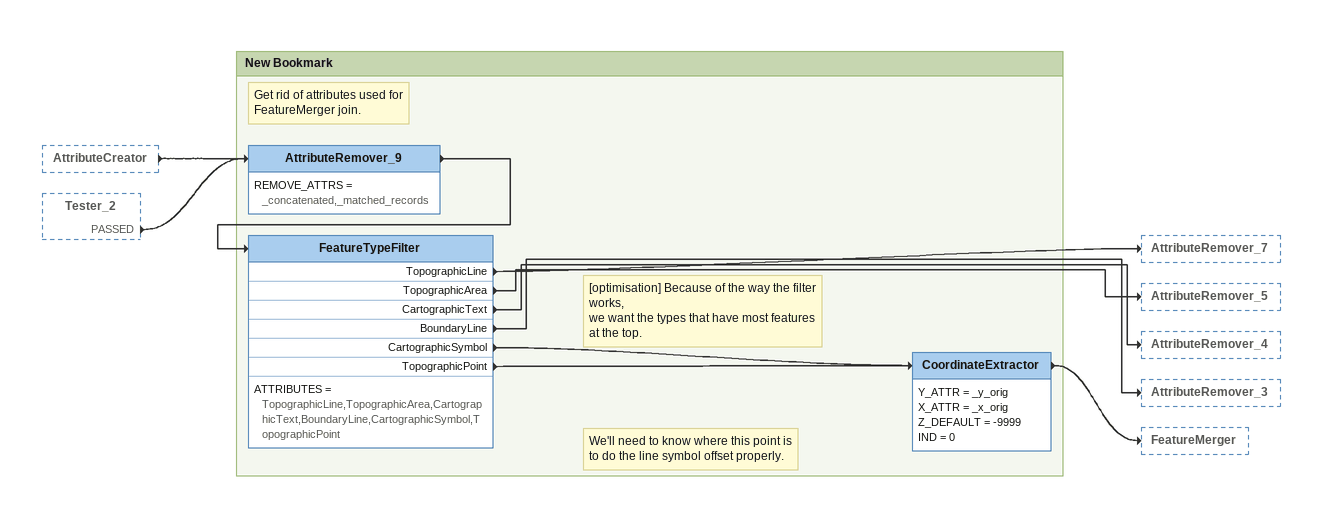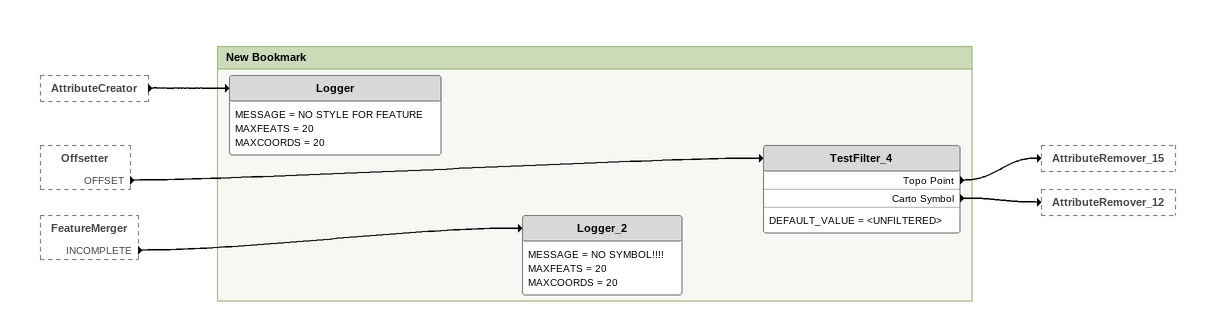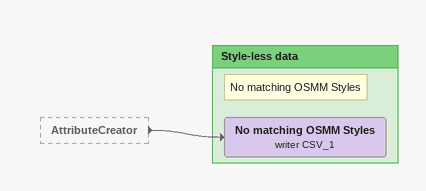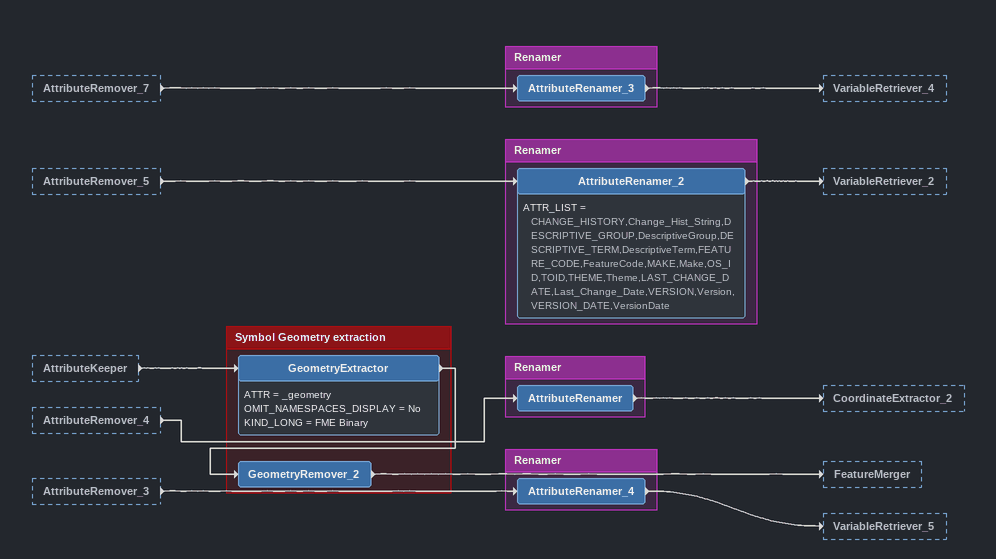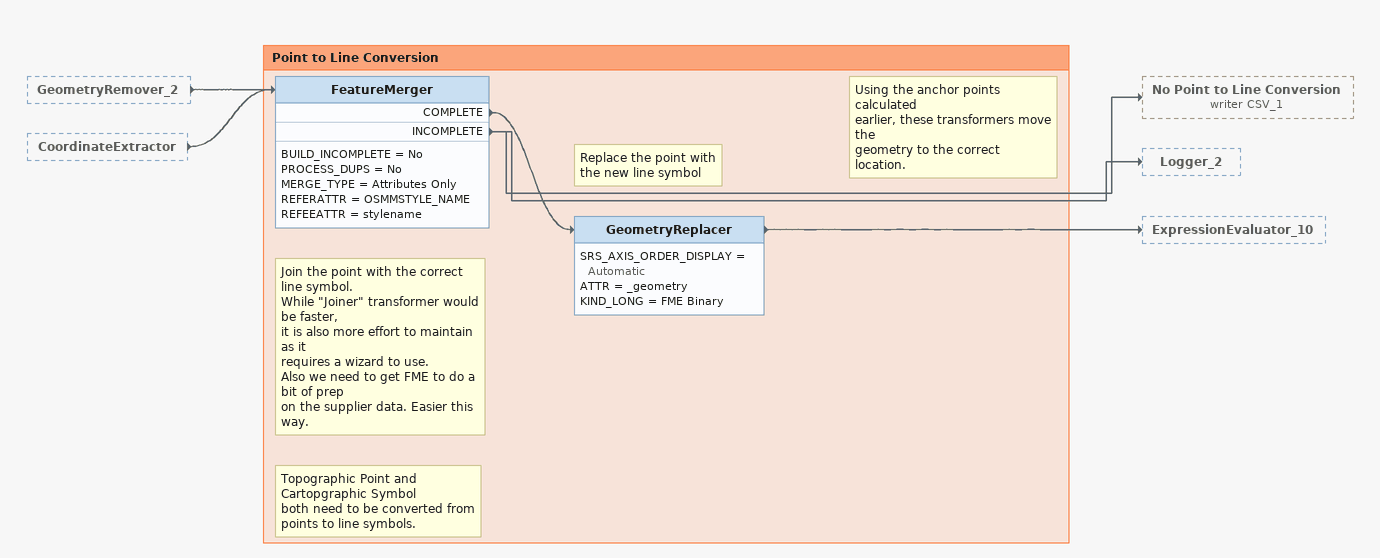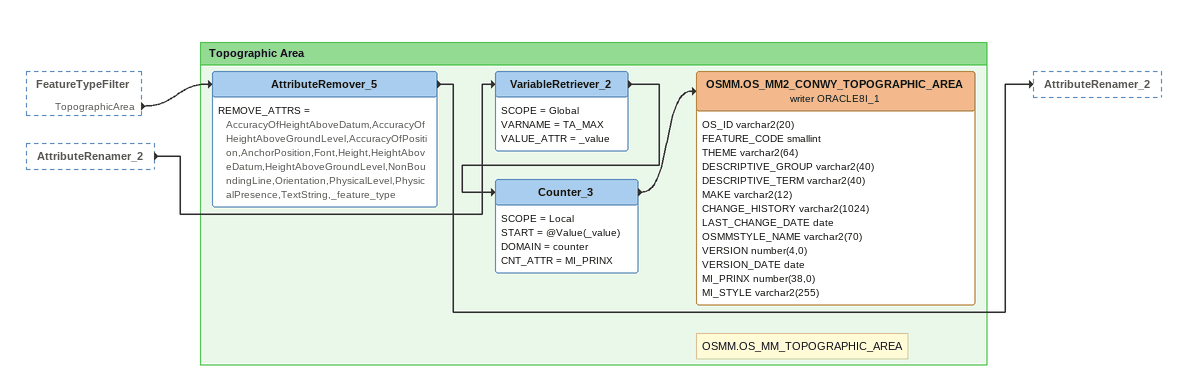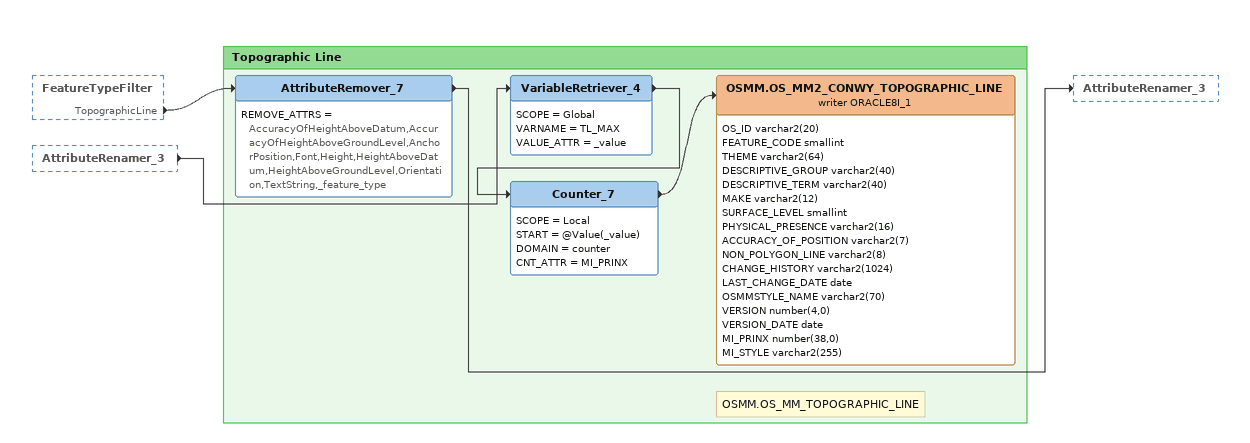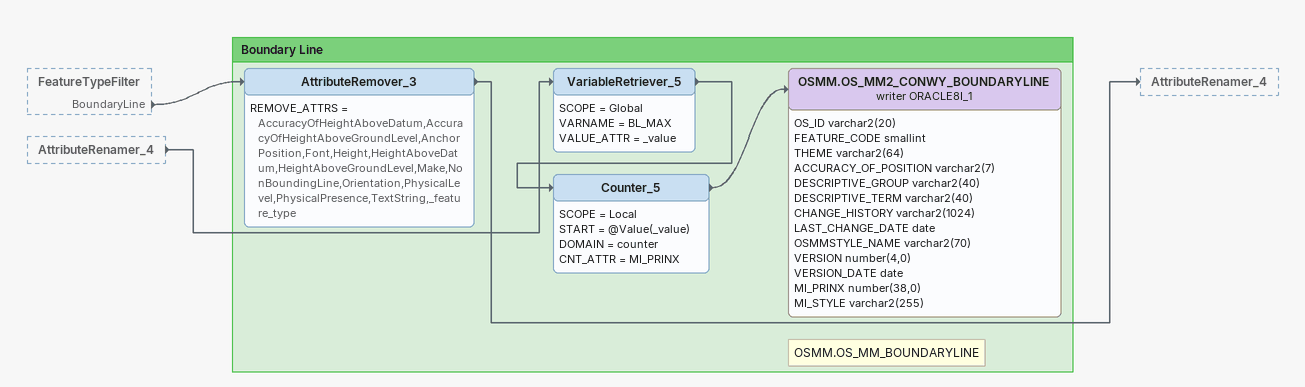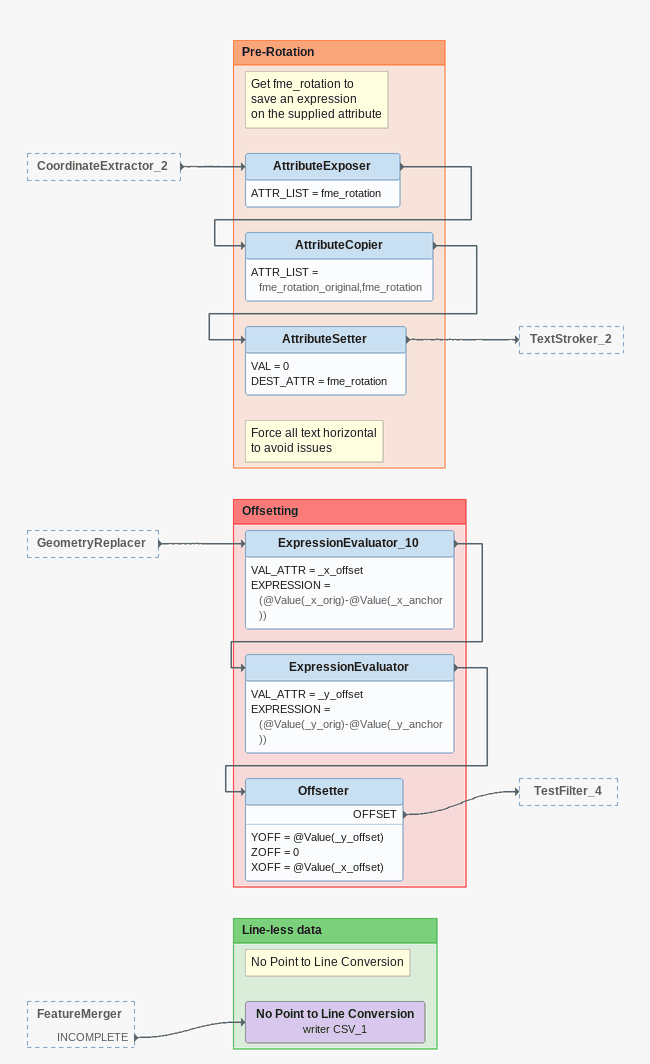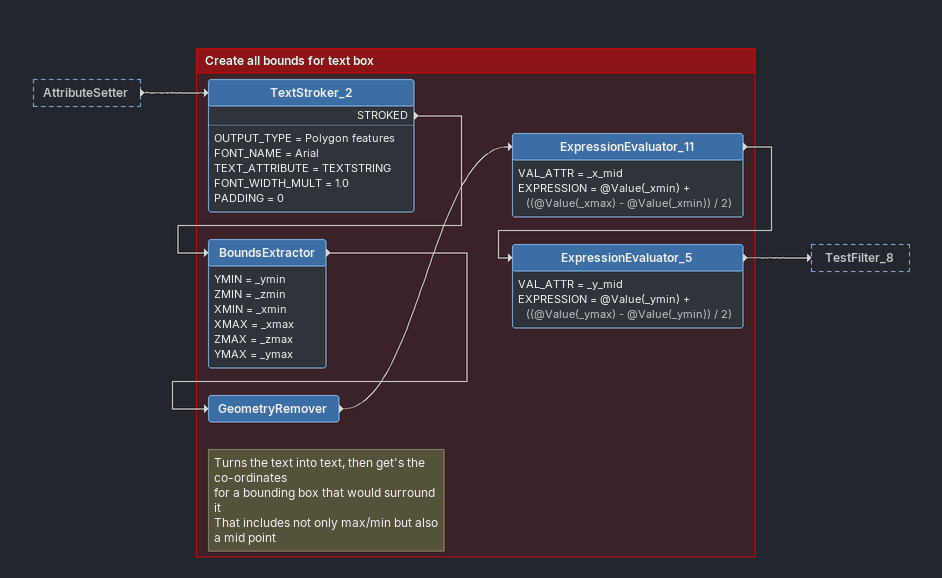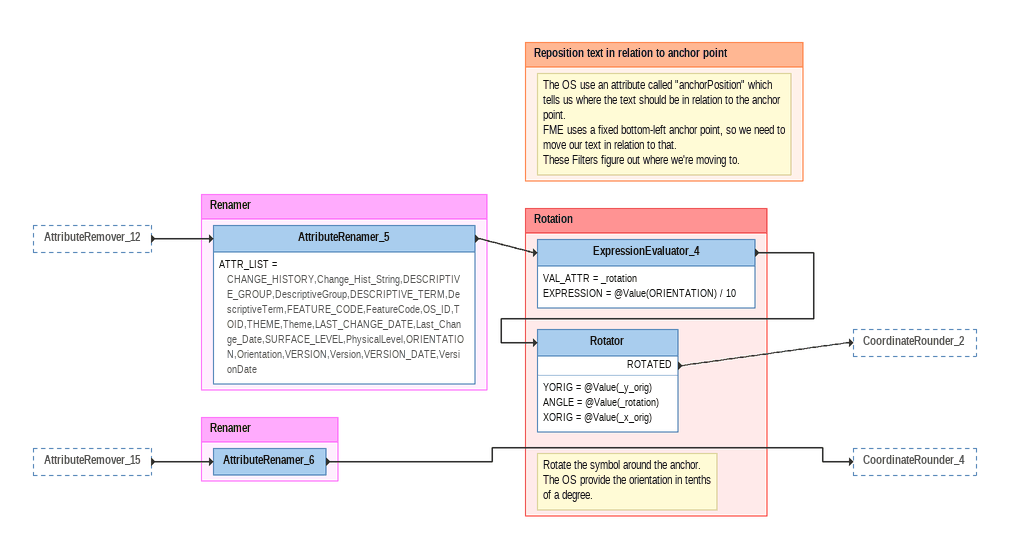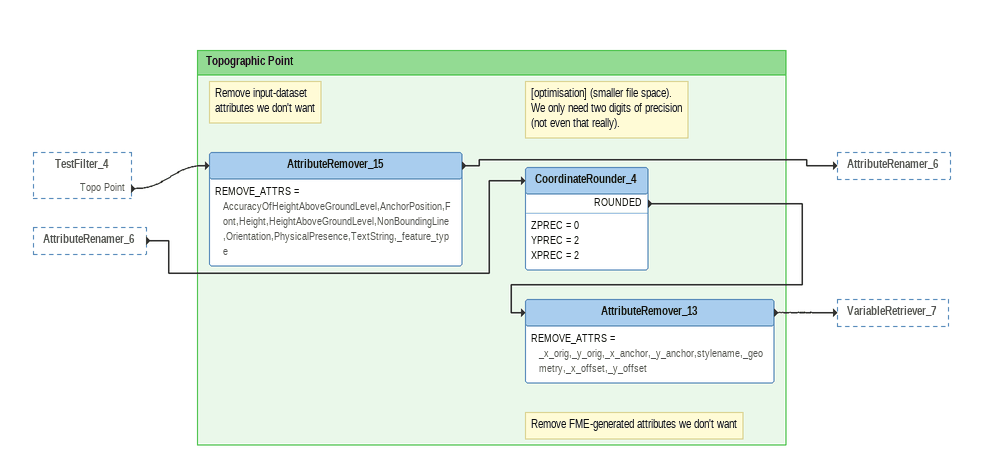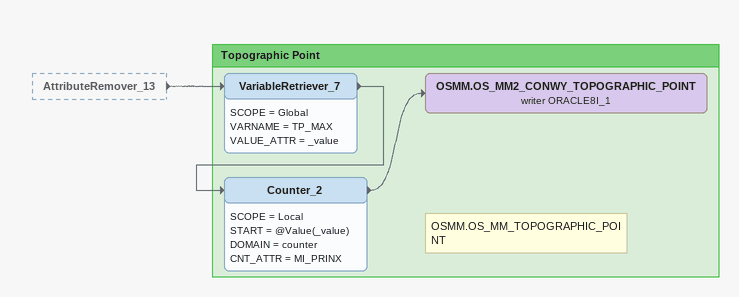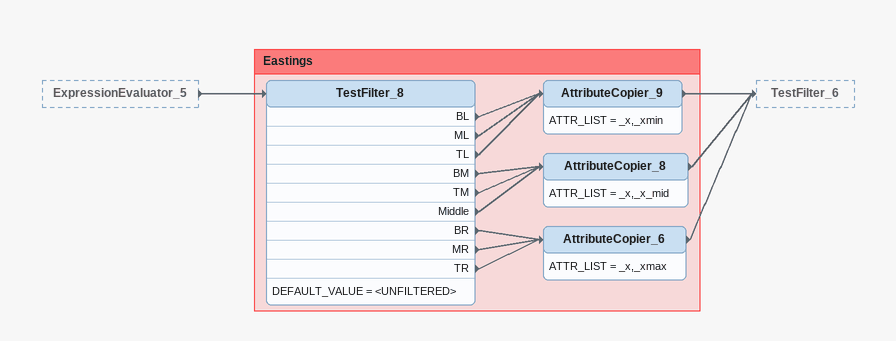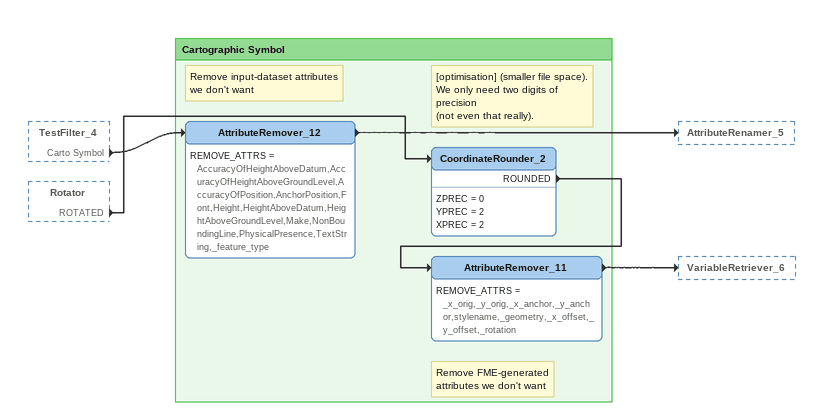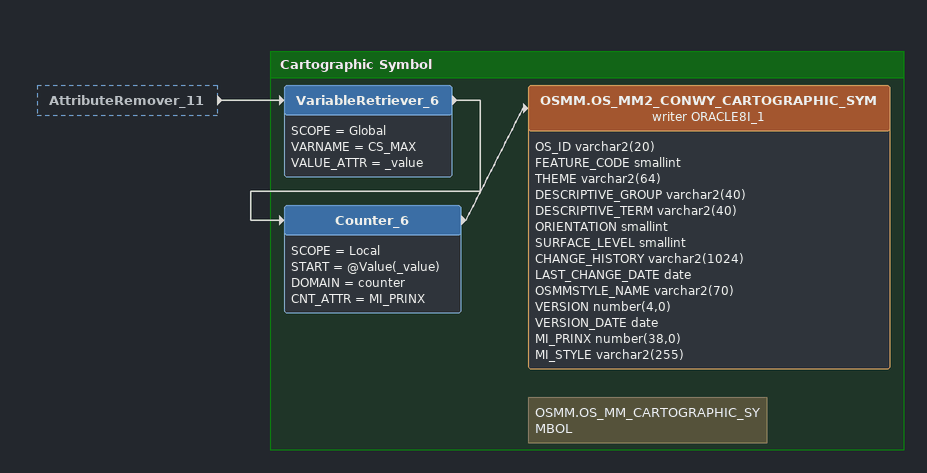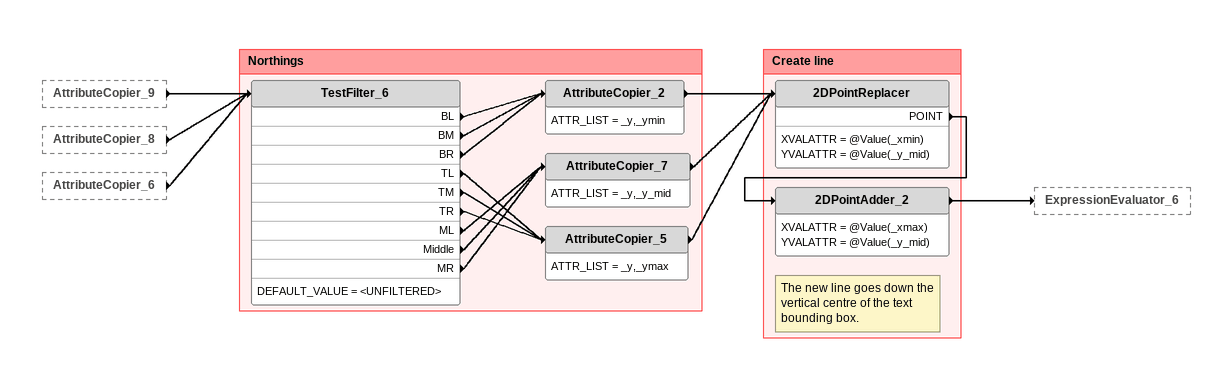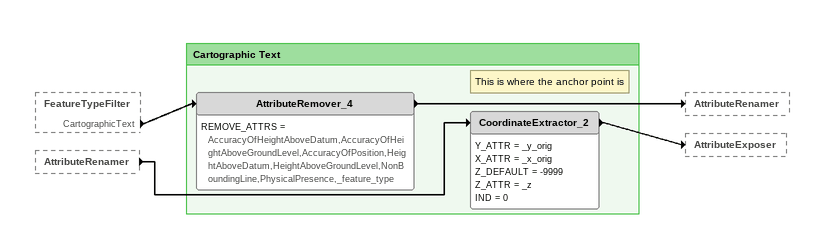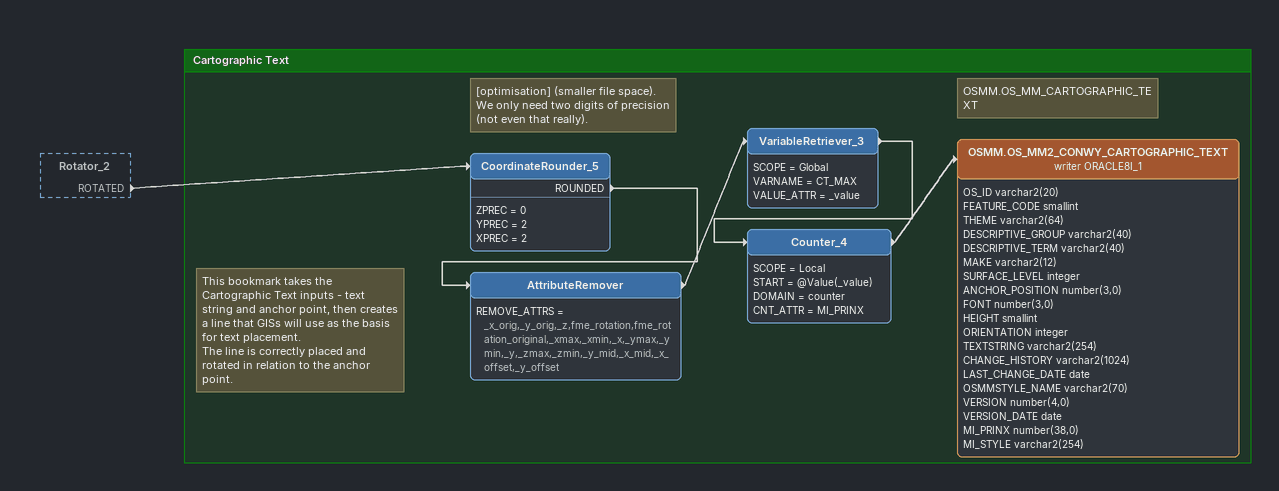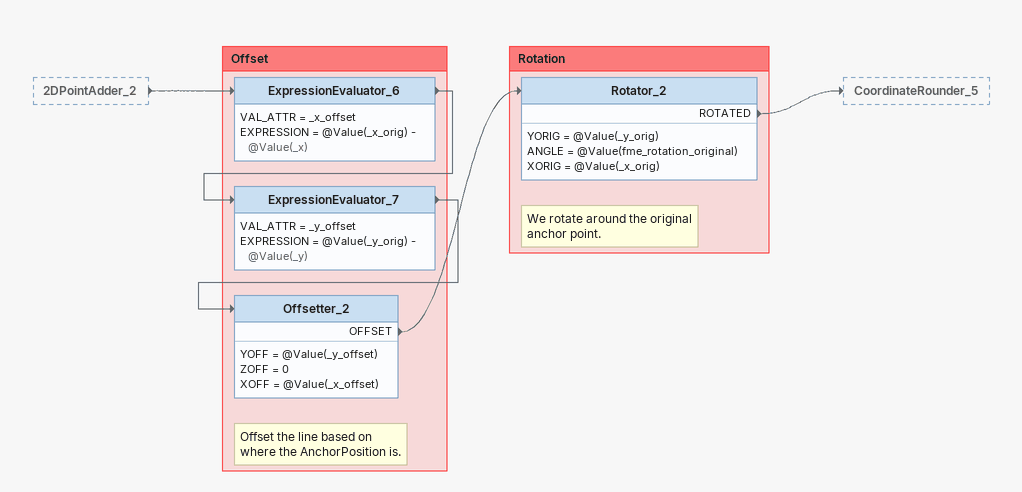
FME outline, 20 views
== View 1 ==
AttributeCreator [outside]
    -> AttributeRemover_9
Tester_2 [outside]
    PASSED -> AttributeRemover_9

Bookmark: New Bookmark
Note: Get rid of attributes used for / FeatureMerger join.
AttributeRemover_9
    REMOVE_ATTRS = _concatenated,_matched_records
    -> FeatureTypeFilter
Note: [optimisation] Because of the way the filter works, / we want the types that have most features / at the top.
FeatureTypeFilter
    ATTRIBUTES = TopographicLine,TopographicArea,CartographicText,BoundaryLine,CartographicSymbol,TopographicPoint
    TopographicLine -> AttributeRemover_7
    TopographicArea -> AttributeRemover_5
    CartographicText -> AttributeRemover_4
    BoundaryLine -> AttributeRemover_3
    CartographicSymbol -> CoordinateExtractor
    TopographicPoint -> CoordinateExtractor
Note: We'll need to know where this point is / to do the line symbol offset properly.
CoordinateExtractor
    Y_ATTR = _y_orig
    X_ATTR = _x_orig
    Z_DEFAULT = -9999
    IND = 0
    -> FeatureMerger

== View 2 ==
AttributeCreator [outside]
    -> Logger
Offsetter [outside]
    OFFSET -> TestFilter_4
FeatureMerger [outside]
    INCOMPLETE -> Logger_2

Bookmark: New Bookmark
Logger
    MESSAGE = NO STYLE FOR FEATURE
    MAXFEATS = 20
    MAXCOORDS = 20
TestFilter_4
    DEFAULT_VALUE = <UNFILTERED>
    Topo Point -> AttributeRemover_15
    Carto Symbol -> AttributeRemover_12
Logger_2
    MESSAGE = NO SYMBOL!!!!
    MAXFEATS = 20
    MAXCOORDS = 20

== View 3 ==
AttributeCreator [outside]
    -> No matching OSMM Styles (writer CSV_1)

Bookmark: Style-less data
Note: No matching OSMM Styles
No matching OSMM Styles (writer CSV_1)

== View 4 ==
AttributeRemover_7 [outside]
    -> AttributeRenamer_3
AttributeRemover_5 [outside]
    -> AttributeRenamer_2
AttributeKeeper [outside]
    -> GeometryExtractor
AttributeRemover_4 [outside]
    -> AttributeRenamer
AttributeRemover_3 [outside]
    -> AttributeRenamer_4

Bookmark: Renamer
AttributeRenamer_3
    -> VariableRetriever_4

Bookmark: Renamer
AttributeRenamer_2
    ATTR_LIST = CHANGE_HISTORY,Change_Hist_String,DESCRIPTIVE_GROUP,DescriptiveGroup,DESCRIPTIVE_TERM,DescriptiveTerm,FEATURE_CODE,FeatureCode,MAKE,Make,OS_ID,TOID,THEME,Theme,LAST_CHANGE_DATE,Last_Change_Date,VERSION,Version,VERSION_DATE,VersionDate
    -> VariableRetriever_2

Bookmark: Renamer
AttributeRenamer
    -> CoordinateExtractor_2

Bookmark: Renamer
AttributeRenamer_4
    -> VariableRetriever_5

Bookmark: Symbol Geometry extraction
GeometryExtractor
    ATTR = _geometry
    OMIT_NAMESPACES_DISPLAY = No
    KIND_LONG = FME Binary
    -> GeometryRemover_2
GeometryRemover_2
    -> FeatureMerger

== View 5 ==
GeometryRemover_2 [outside]
    -> FeatureMerger
CoordinateExtractor [outside]
    -> FeatureMerger

Bookmark: Point to Line Conversion
Note: Join the point with the correct line symbol. / While "Joiner" transformer would be faster, / it is also more effort to maintain as it / requires a wizard to use. / Also we need to get FME to do a bit of prep / on the supplier data. Easier this way.
FeatureMerger
    BUILD_INCOMPLETE = No
    PROCESS_DUPS = No
    MERGE_TYPE = Attributes Only
    REFERATTR = OSMMSTYLE_NAME
    REFEEATTR = stylename
    COMPLETE -> GeometryReplacer
    INCOMPLETE -> No Point to Line Conversion (writer CSV_1)
    INCOMPLETE -> Logger_2
Note: Topographic Point and Cartopgraphic Symbol / both need to be converted from points to line symbols.
Note: Replace the point with / the new line symbol
Note: Using the anchor points calculated / earlier, these transformers move the / geometry to the correct location.
GeometryReplacer
    SRS_AXIS_ORDER_DISPLAY = Automatic
    ATTR = _geometry
    KIND_LONG = FME Binary
    -> ExpressionEvaluator_10

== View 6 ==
FeatureTypeFilter [outside]
    TopographicArea -> AttributeRemover_5
AttributeRenamer_2 [outside]
    -> VariableRetriever_2

Bookmark: Topographic Area
AttributeRemover_5
    REMOVE_ATTRS = AccuracyOfHeightAboveDatum,AccuracyOfHeightAboveGroundLevel,AccuracyOfPosition,AnchorPosition,Font,Height,HeightAboveDatum,HeightAboveGroundLevel,NonBoundingLine,Orientation,PhysicalLevel,PhysicalPresence,TextString,_feature_type
    -> AttributeRenamer_2
VariableRetriever_2
    SCOPE = Global
    VARNAME = TA_MAX
    VALUE_ATTR = _value
    -> Counter_3
Counter_3
    SCOPE = Local
    START = @Value(_value)
    DOMAIN = counter
    CNT_ATTR = MI_PRINX
    -> OSMM.OS_MM2_CONWY_TOPOGRAPHIC_AREA (writer ORACLE8I_1)
Note: OSMM.OS_MM_TOPOGRAPHIC_AREA
OSMM.OS_MM2_CONWY_TOPOGRAPHIC_AREA (writer ORACLE8I_1)
    attributes: OS_ID varchar2(20), FEATURE_CODE smallint, THEME varchar2(64), DESCRIPTIVE_GROUP varchar2(40), DESCRIPTIVE_TERM varchar2(40), MAKE varchar2(12), CHANGE_HISTORY varchar2(1024), LAST_CHANGE_DATE date, OSMMSTYLE_NAME varchar2(70), VERSION number(4,0), VERSION_DATE date, MI_PRINX number(38,0), MI_STYLE varchar2(255)

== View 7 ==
FeatureTypeFilter [outside]
    TopographicLine -> AttributeRemover_7
AttributeRenamer_3 [outside]
    -> VariableRetriever_4

Bookmark: Topographic Line
AttributeRemover_7
    REMOVE_ATTRS = AccuracyOfHeightAboveDatum,AccuracyOfHeightAboveGroundLevel,AnchorPosition,Font,Height,HeightAboveDatum,HeightAboveGroundLevel,Orientation,TextString,_feature_type
    -> AttributeRenamer_3
VariableRetriever_4
    SCOPE = Global
    VARNAME = TL_MAX
    VALUE_ATTR = _value
    -> Counter_7
Counter_7
    SCOPE = Local
    START = @Value(_value)
    DOMAIN = counter
    CNT_ATTR = MI_PRINX
    -> OSMM.OS_MM2_CONWY_TOPOGRAPHIC_LINE (writer ORACLE8I_1)
Note: OSMM.OS_MM_TOPOGRAPHIC_LINE
OSMM.OS_MM2_CONWY_TOPOGRAPHIC_LINE (writer ORACLE8I_1)
    attributes: OS_ID varchar2(20), FEATURE_CODE smallint, THEME varchar2(64), DESCRIPTIVE_GROUP varchar2(40), DESCRIPTIVE_TERM varchar2(40), MAKE varchar2(12), SURFACE_LEVEL smallint, PHYSICAL_PRESENCE varchar2(16), ACCURACY_OF_POSITION varchar2(7), NON_POLYGON_LINE varchar2(8), CHANGE_HISTORY varchar2(1024), LAST_CHANGE_DATE date, OSMMSTYLE_NAME varchar2(70), VERSION number(4,0), VERSION_DATE date, MI_PRINX number(38,0), MI_STYLE varchar2(255)

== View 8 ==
FeatureTypeFilter [outside]
    BoundaryLine -> AttributeRemover_3
AttributeRenamer_4 [outside]
    -> VariableRetriever_5

Bookmark: Boundary Line
AttributeRemover_3
    REMOVE_ATTRS = AccuracyOfHeightAboveDatum,AccuracyOfHeightAboveGroundLevel,AnchorPosition,Font,Height,HeightAboveDatum,HeightAboveGroundLevel,Make,NonBoundingLine,Orientation,PhysicalLevel,PhysicalPresence,TextString,_feature_type
    -> AttributeRenamer_4
VariableRetriever_5
    SCOPE = Global
    VARNAME = BL_MAX
    VALUE_ATTR = _value
    -> Counter_5
Counter_5
    SCOPE = Local
    START = @Value(_value)
    DOMAIN = counter
    CNT_ATTR = MI_PRINX
    -> OSMM.OS_MM2_CONWY_BOUNDARYLINE (writer ORACLE8I_1)
Note: OSMM.OS_MM_BOUNDARYLINE
OSMM.OS_MM2_CONWY_BOUNDARYLINE (writer ORACLE8I_1)
    attributes: OS_ID varchar2(20), FEATURE_CODE smallint, THEME varchar2(64), ACCURACY_OF_POSITION varchar2(7), DESCRIPTIVE_GROUP varchar2(40), DESCRIPTIVE_TERM varchar2(40), CHANGE_HISTORY varchar2(1024), LAST_CHANGE_DATE date, OSMMSTYLE_NAME varchar2(70), VERSION number(4,0), VERSION_DATE date, MI_PRINX number(38,0), MI_STYLE varchar2(255)

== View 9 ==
CoordinateExtractor_2 [outside]
    -> AttributeExposer
GeometryReplacer [outside]
    -> ExpressionEvaluator_10
FeatureMerger [outside]
    INCOMPLETE -> No Point to Line Conversion (writer CSV_1)

Bookmark: Pre-Rotation
Note: Get fme_rotation to / save an expression / on the supplied attribute
AttributeExposer
    ATTR_LIST = fme_rotation
    -> AttributeCopier
AttributeCopier
    ATTR_LIST = fme_rotation_original,fme_rotation
    -> AttributeSetter
Note: Force all text horizontal / to avoid issues
AttributeSetter
    VAL = 0
    DEST_ATTR = fme_rotation
    -> TextStroker_2

Bookmark: Offsetting
ExpressionEvaluator_10
    VAL_ATTR = _x_offset
    EXPRESSION = (@Value(_x_orig)-@Value(_x_anchor))
    -> ExpressionEvaluator
ExpressionEvaluator
    VAL_ATTR = _y_offset
    EXPRESSION = (@Value(_y_orig)-@Value(_y_anchor))
    -> Offsetter
Offsetter
    YOFF = @Value(_y_offset)
    ZOFF = 0
    XOFF = @Value(_x_offset)
    OFFSET -> TestFilter_4

Bookmark: Line-less data
Note: No Point to Line Conversion
No Point to Line Conversion (writer CSV_1)

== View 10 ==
AttributeSetter [outside]
    -> TextStroker_2

Bookmark: Create all bounds for text box
TextStroker_2
    OUTPUT_TYPE = Polygon features
    FONT_NAME = Arial
    TEXT_ATTRIBUTE = TEXTSTRING
    FONT_WIDTH_MULT = 1.0
    PADDING = 0
    STROKED -> BoundsExtractor
BoundsExtractor
    YMIN = _ymin
    ZMIN = _zmin
    XMIN = _xmin
    XMAX = _xmax
    ZMAX = _zmax
    YMAX = _ymax
    -> GeometryRemover
Note: Turns the text into text, then get's the co-ordinates / for a bounding box that would surround it / That includes not only max/min but also a mid point
GeometryRemover
    -> ExpressionEvaluator_11
ExpressionEvaluator_11
    VAL_ATTR = _x_mid
    EXPRESSION = @Value(_xmin) + ((@Value(_xmax) - @Value(_xmin)) / 2)
    -> ExpressionEvaluator_5
ExpressionEvaluator_5
    VAL_ATTR = _y_mid
    EXPRESSION = @Value(_ymin) + ((@Value(_ymax) - @Value(_ymin)) / 2)
    -> TestFilter_8

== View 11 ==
AttributeRemover_12 [outside]
    -> AttributeRenamer_5
AttributeRemover_15 [outside]
    -> AttributeRenamer_6

Bookmark: Renamer
AttributeRenamer_5
    ATTR_LIST = CHANGE_HISTORY,Change_Hist_String,DESCRIPTIVE_GROUP,DescriptiveGroup,DESCRIPTIVE_TERM,DescriptiveTerm,FEATURE_CODE,FeatureCode,OS_ID,TOID,THEME,Theme,LAST_CHANGE_DATE,Last_Change_Date,SURFACE_LEVEL,PhysicalLevel,ORIENTATION,Orientation,VERSION,Version,VERSION_DATE,VersionDate
    -> ExpressionEvaluator_4

Bookmark: Rotation
ExpressionEvaluator_4
    VAL_ATTR = _rotation
    EXPRESSION = @Value(ORIENTATION) / 10
    -> Rotator
Note: Rotate the symbol around the anchor. / The OS provide the orientation in tenths / of a degree.
Rotator
    YORIG = @Value(_y_orig)
    ANGLE = @Value(_rotation)
    XORIG = @Value(_x_orig)
    ROTATED -> CoordinateRounder_2

Bookmark: Renamer
AttributeRenamer_6
    -> CoordinateRounder_4

Bookmark: Reposition text in relation to anchor point
Note: The OS use an attribute called "anchorPosition" which tells us where the text should be in relation to the anchor point. / FME uses a fixed bottom-left anchor point, so we need to move our text in relation to that. / These Filters figure out where we're moving to.

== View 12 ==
TestFilter_4 [outside]
    Topo Point -> AttributeRemover_15
AttributeRenamer_6 [outside]
    -> CoordinateRounder_4

Bookmark: Topographic Point
Note: Remove input-dataset / attributes we don't want
AttributeRemover_15
    REMOVE_ATTRS = AccuracyOfHeightAboveGroundLevel,AnchorPosition,Font,Height,HeightAboveGroundLevel,NonBoundingLine,Orientation,PhysicalPresence,TextString,_feature_type
    -> AttributeRenamer_6
Note: [optimisation] (smaller file space). / We only need two digits of precision / (not even that really).
CoordinateRounder_4
    ZPREC = 0
    YPREC = 2
    XPREC = 2
    ROUNDED -> AttributeRemover_13
Note: Remove FME-generated attributes we don't want
AttributeRemover_13
    REMOVE_ATTRS = _x_orig,_y_orig,_x_anchor,_y_anchor,stylename,_geometry,_x_offset,_y_offset
    -> VariableRetriever_7

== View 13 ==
AttributeRemover_13 [outside]
    -> VariableRetriever_7

Bookmark: Topographic Point
VariableRetriever_7
    SCOPE = Global
    VARNAME = TP_MAX
    VALUE_ATTR = _value
    -> Counter_2
Counter_2
    SCOPE = Local
    START = @Value(_value)
    DOMAIN = counter
    CNT_ATTR = MI_PRINX
    -> OSMM.OS_MM2_CONWY_TOPOGRAPHIC_POINT (writer ORACLE8I_1)
Note: OSMM.OS_MM_TOPOGRAPHIC_POINT
OSMM.OS_MM2_CONWY_TOPOGRAPHIC_POINT (writer ORACLE8I_1)

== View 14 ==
ExpressionEvaluator_5 [outside]
    -> TestFilter_8

Bookmark: Eastings
TestFilter_8
    DEFAULT_VALUE = <UNFILTERED>
    BL -> AttributeCopier_9
    ML -> AttributeCopier_9
    TL -> AttributeCopier_9
    BM -> AttributeCopier_8
    TM -> AttributeCopier_8
    Middle -> AttributeCopier_8
    BR -> AttributeCopier_6
    MR -> AttributeCopier_6
    TR -> AttributeCopier_6
AttributeCopier_9
    ATTR_LIST = _x,_xmin
    -> TestFilter_6
AttributeCopier_8
    ATTR_LIST = _x,_x_mid
    -> TestFilter_6
AttributeCopier_6
    ATTR_LIST = _x,_xmax
    -> TestFilter_6

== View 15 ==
TestFilter_4 [outside]
    Carto Symbol -> AttributeRemover_12
Rotator [outside]
    ROTATED -> CoordinateRounder_2

Bookmark: Cartographic Symbol
Note: Remove input-dataset attributes we don't want
AttributeRemover_12
    REMOVE_ATTRS = AccuracyOfHeightAboveDatum,AccuracyOfHeightAboveGroundLevel,AccuracyOfPosition,AnchorPosition,Font,Height,HeightAboveDatum,HeightAboveGroundLevel,Make,NonBoundingLine,PhysicalPresence,TextString,_feature_type
    -> AttributeRenamer_5
Note: [optimisation] (smaller file space). / We only need two digits of precision / (not even that really).
CoordinateRounder_2
    ZPREC = 0
    YPREC = 2
    XPREC = 2
    ROUNDED -> AttributeRemover_11
Note: Remove FME-generated / attributes we don't want
AttributeRemover_11
    REMOVE_ATTRS = _x_orig,_y_orig,_x_anchor,_y_anchor,stylename,_geometry,_x_offset,_y_offset,_rotation
    -> VariableRetriever_6

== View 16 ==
AttributeRemover_11 [outside]
    -> VariableRetriever_6

Bookmark: Cartographic Symbol
VariableRetriever_6
    SCOPE = Global
    VARNAME = CS_MAX
    VALUE_ATTR = _value
    -> Counter_6
Counter_6
    SCOPE = Local
    START = @Value(_value)
    DOMAIN = counter
    CNT_ATTR = MI_PRINX
    -> OSMM.OS_MM2_CONWY_CARTOGRAPHIC_SYM (writer ORACLE8I_1)
Note: OSMM.OS_MM_CARTOGRAPHIC_SYMBOL
OSMM.OS_MM2_CONWY_CARTOGRAPHIC_SYM (writer ORACLE8I_1)
    attributes: OS_ID varchar2(20), FEATURE_CODE smallint, THEME varchar2(64), DESCRIPTIVE_GROUP varchar2(40), DESCRIPTIVE_TERM varchar2(40), ORIENTATION smallint, SURFACE_LEVEL smallint, CHANGE_HISTORY varchar2(1024), LAST_CHANGE_DATE date, OSMMSTYLE_NAME varchar2(70), VERSION number(4,0), VERSION_DATE date, MI_PRINX number(38,0), MI_STYLE varchar2(255)

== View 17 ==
AttributeCopier_9 [outside]
    -> TestFilter_6
AttributeCopier_8 [outside]
    -> TestFilter_6
AttributeCopier_6 [outside]
    -> TestFilter_6

Bookmark: Northings
TestFilter_6
    DEFAULT_VALUE = <UNFILTERED>
    BL -> AttributeCopier_2
    BM -> AttributeCopier_2
    BR -> AttributeCopier_2
    TL -> AttributeCopier_5
    TM -> AttributeCopier_5
    TR -> AttributeCopier_5
    ML -> AttributeCopier_7
    Middle -> AttributeCopier_7
    MR -> AttributeCopier_7
AttributeCopier_2
    ATTR_LIST = _y,_ymin
    -> 2DPointReplacer
AttributeCopier_7
    ATTR_LIST = _y,_y_mid
    -> 2DPointReplacer
AttributeCopier_5
    ATTR_LIST = _y,_ymax
    -> 2DPointReplacer

Bookmark: Create line
2DPointReplacer
    XVALATTR = @Value(_xmin)
    YVALATTR = @Value(_y_mid)
    POINT -> 2DPointAdder_2
Note: The new line goes down the / vertical centre of the text / bounding box.
2DPointAdder_2
    XVALATTR = @Value(_xmax)
    YVALATTR = @Value(_y_mid)
    -> ExpressionEvaluator_6

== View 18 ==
FeatureTypeFilter [outside]
    CartographicText -> AttributeRemover_4
AttributeRenamer [outside]
    -> CoordinateExtractor_2

Bookmark: Cartographic Text
AttributeRemover_4
    REMOVE_ATTRS = AccuracyOfHeightAboveDatum,AccuracyOfHeightAboveGroundLevel,AccuracyOfPosition,HeightAboveDatum,HeightAboveGroundLevel,NonBoundingLine,PhysicalPresence,_feature_type
    -> AttributeRenamer
Note: This is where the anchor point is
CoordinateExtractor_2
    Y_ATTR = _y_orig
    X_ATTR = _x_orig
    Z_DEFAULT = -9999
    Z_ATTR = _z
    IND = 0
    -> AttributeExposer

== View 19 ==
Rotator_2 [outside]
    ROTATED -> CoordinateRounder_5

Bookmark: Cartographic Text
Note: [optimisation] (smaller file space). / We only need two digits of precision / (not even that really).
CoordinateRounder_5
    ZPREC = 0
    YPREC = 2
    XPREC = 2
    ROUNDED -> AttributeRemover
Note: This bookmark takes the Cartographic Text inputs - text string and anchor point, then creates / a line that GISs will use as the basis for text placement. / The line is correctly placed and rotated in relation to the anchor point.
AttributeRemover
    REMOVE_ATTRS = _x_orig,_y_orig,_z,fme_rotation,fme_rotation_original,_xmax,_xmin,_x,_ymax,_ymin,_y,_zmax,_zmin,_y_mid,_x_mid,_x_offset,_y_offset
    -> VariableRetriever_3
VariableRetriever_3
    SCOPE = Global
    VARNAME = CT_MAX
    VALUE_ATTR = _value
    -> Counter_4
Counter_4
    SCOPE = Local
    START = @Value(_value)
    DOMAIN = counter
    CNT_ATTR = MI_PRINX
    -> OSMM.OS_MM2_CONWY_CARTOGRAPHIC_TEXT (writer ORACLE8I_1)
Note: OSMM.OS_MM_CARTOGRAPHIC_TEXT
OSMM.OS_MM2_CONWY_CARTOGRAPHIC_TEXT (writer ORACLE8I_1)
    attributes: OS_ID varchar2(20), FEATURE_CODE smallint, THEME varchar2(64), DESCRIPTIVE_GROUP varchar2(40), DESCRIPTIVE_TERM varchar2(40), MAKE varchar2(12), SURFACE_LEVEL integer, ANCHOR_POSITION number(3,0), FONT number(3,0), HEIGHT smallint, ORIENTATION integer, TEXTSTRING varchar2(254), CHANGE_HISTORY varchar2(1024), LAST_CHANGE_DATE date, OSMMSTYLE_NAME varchar2(70), VERSION number(4,0), VERSION_DATE date, MI_PRINX number(38,0), MI_STYLE varchar2(254)

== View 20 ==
2DPointAdder_2 [outside]
    -> ExpressionEvaluator_6

Bookmark: Offset
ExpressionEvaluator_6
    VAL_ATTR = _x_offset
    EXPRESSION = @Value(_x_orig) - @Value(_x)
    -> ExpressionEvaluator_7
ExpressionEvaluator_7
    VAL_ATTR = _y_offset
    EXPRESSION = @Value(_y_orig) - @Value(_y)
    -> Offsetter_2
Note: Offset the line based on / where the AnchorPosition is.
Offsetter_2
    YOFF = @Value(_y_offset)
    ZOFF = 0
    XOFF = @Value(_x_offset)
    OFFSET -> Rotator_2

Bookmark: Rotation
Note: We rotate around the original / anchor point.
Rotator_2
    YORIG = @Value(_y_orig)
    ANGLE = @Value(fme_rotation_original)
    XORIG = @Value(_x_orig)
    ROTATED -> CoordinateRounder_5
